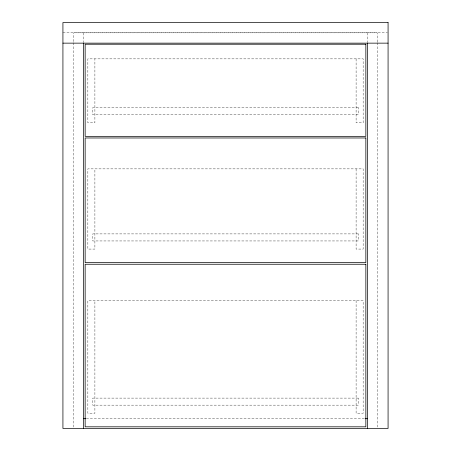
<?xml version="1.0" encoding="UTF-8"?>
<svg xmlns="http://www.w3.org/2000/svg" width="451" height="451" viewBox="0 0 451 451"><rect width="100%" height="100%" fill="white"/><g stroke="black" fill="none" stroke-linecap="round" stroke-linejoin="round"><path stroke-width="0.34" stroke-dasharray="2.25 1.69" d="M62.926 32.303L387.375 32.303M86.333 418.697L364.667 418.697M377.239 41.999L377.239 32.844L73.761 32.844L73.761 41.999M377.239 42.704L377.239 427.041M367.486 32.844L367.486 42.603M356.104 58.861L356.104 122.807L363.151 122.807L363.151 58.861L87.849 58.861L87.849 122.807L94.896 122.807L94.896 58.861M356.104 168.871L356.104 249.076L363.151 249.076L363.151 168.871L87.849 168.871L87.849 249.076L94.896 249.076L94.896 168.871M356.104 300.558L356.104 413.274L363.151 413.274L363.151 300.558L87.849 300.558L87.849 413.274L94.896 413.274L94.896 300.558M83.514 32.844L83.514 42.603M73.761 42.704L73.761 427.041M358.269 107.631L92.731 107.631L92.731 114.678L358.269 114.678L358.269 107.631M358.269 233.9L92.731 233.9L92.731 240.947L358.269 240.947L358.269 233.9M358.269 398.103L92.731 398.103L92.731 405.145L358.269 405.145L358.269 398.103"/><path stroke-width="0.68" d="M62.926 43.144L388.074 43.144M83.514 418.697L85.628 418.697M365.372 418.697L367.486 418.697M367.486 43.144L367.486 428.45M83.514 43.144L83.514 428.45M388.074 22.55L62.926 22.55L62.926 428.45L388.074 428.45L388.074 22.55M365.857 44.226L85.143 44.226L85.143 136.354L365.857 136.354L365.857 44.226M365.857 137.978L85.143 137.978L85.143 262.623L365.857 262.623L365.857 137.978M365.857 264.247L85.143 264.247L85.143 426.826L365.857 426.826L365.857 264.247"/></g></svg>
